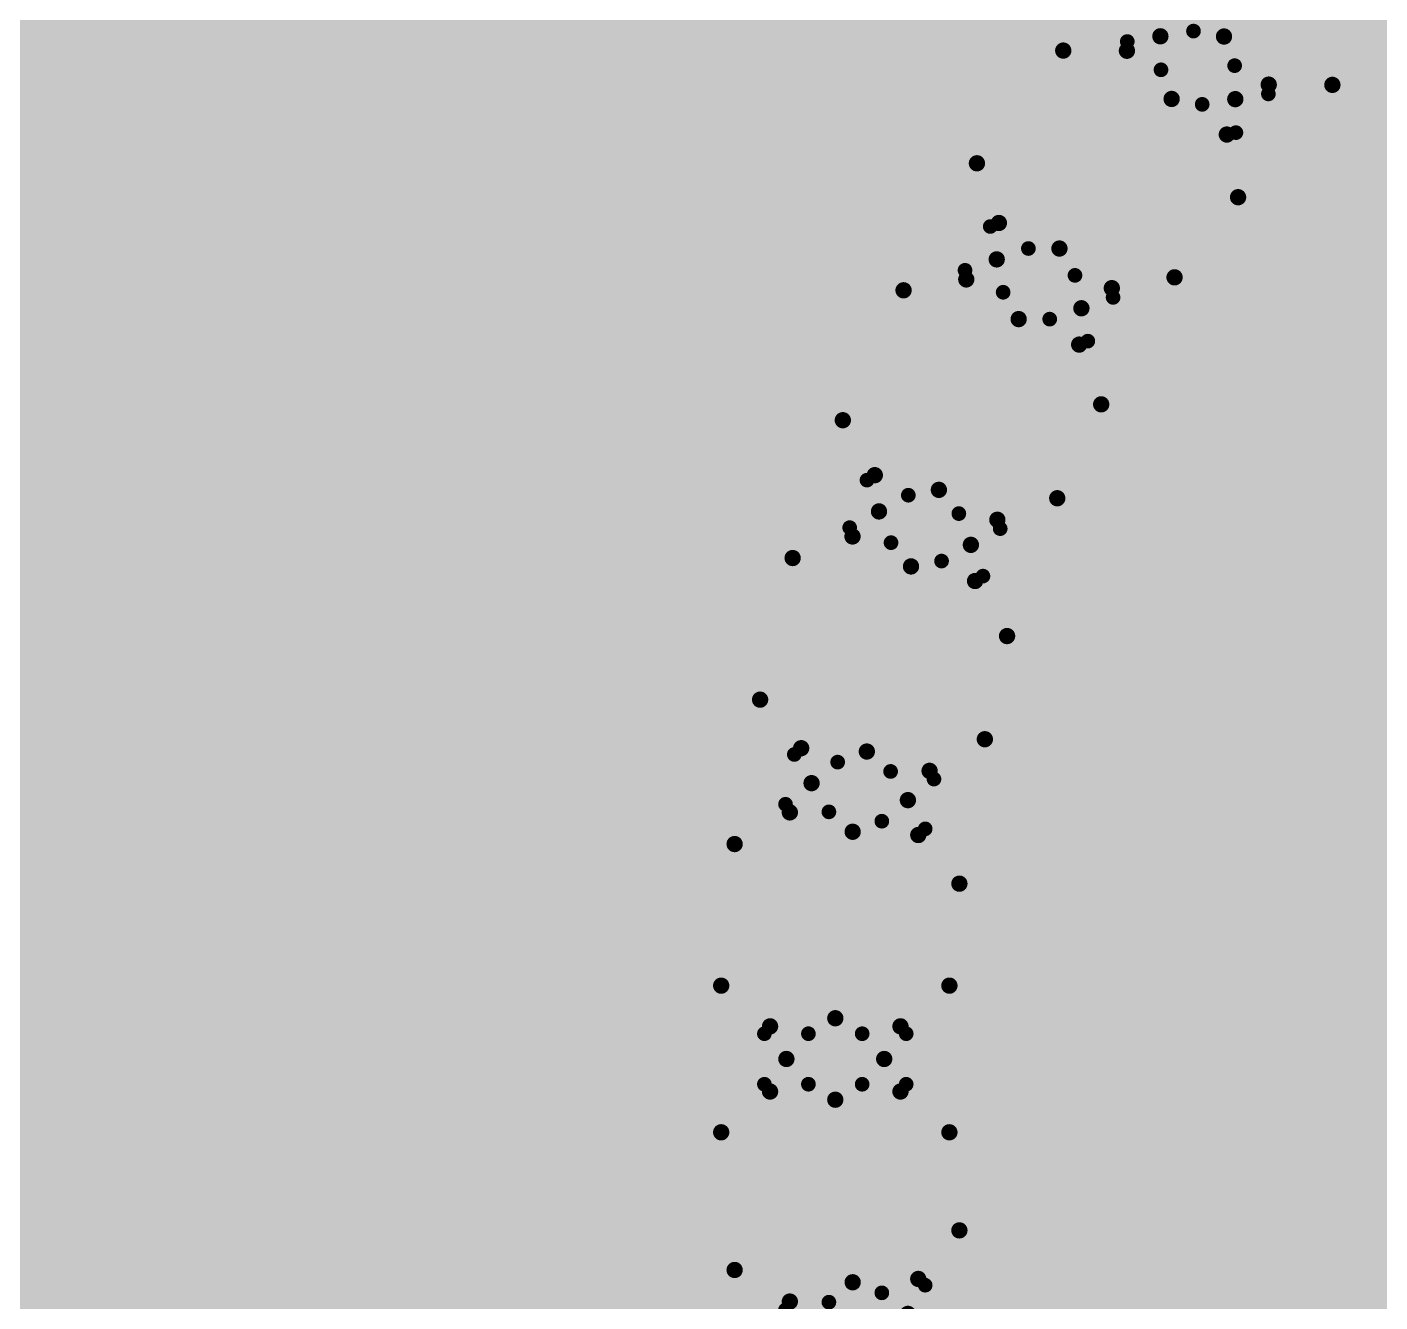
# Model space of a CAD drawing. Header units: millimetres. Extents: x 169 to 355, y 129 to 253.
# Drawn here: x 305.546 to 309.696, y 156.488 to 160.4 of the extents above; entities that cross this region are included whole.
import ezdxf

# ---------------------------------------------------------------- set-up
doc = ezdxf.new("R2010")
doc.units = ezdxf.units.MM
for name, color, linetype in [('BottomLayer', 5, 'Continuous'), ('BottomOverlay', 54, 'Continuous'), ('BottomPaste', 16, 'Continuous'), ('BottomSolder', 6, 'Continuous'), ('Mechanical1', 6, 'Continuous'), ('Mechanical15', 56, 'Continuous'), ('TopOverlay', 2, 'Continuous')]:
    doc.layers.add(name, color=color, linetype=linetype)

# ---------------------------------------------------------------- blocks, each defined once
blk = doc.blocks.new('R0402_NOSILK_B_978')
at = {"layer": 'BottomLayer'}
for points in [[(-0.25, -0.3), (-0.25, 0.3), (-0.75, -0.3), (-0.75, 0.3)], [(0.75, -0.3), (0.75, 0.3), (0.25, -0.3), (0.25, 0.3)]]:
    blk.add_solid(points, dxfattribs=at)
at = {"layer": 'BottomPaste'}
for points in [[(-0.25, -0.3), (-0.25, 0.3), (-0.75, -0.3), (-0.75, 0.3)], [(0.75, -0.3), (0.75, 0.3), (0.25, -0.3), (0.25, 0.3)]]:
    blk.add_solid(points, dxfattribs=at)
at = {"layer": 'BottomSolder'}
for points in [[(-0.1484, -0.4016), (-0.1484, 0.4016), (-0.8516, -0.4016), (-0.8516, 0.4016)], [(0.8516, -0.4016), (0.8516, 0.4016), (0.1484, -0.4016), (0.1484, 0.4016)]]:
    blk.add_solid(points, dxfattribs=at)
at = {"layer": 'Mechanical1', "const_width": 0.1}
for points in [[(-0.52, 0.2999), (-0.52, -0.3001)], [(0.5201, 0.2999), (-0.52, 0.2999)], [(0.5201, 0.2999), (0.5201, -0.3001)], [(0.5201, -0.3001), (-0.52, -0.3001)]]:
    blk.add_lwpolyline(points, dxfattribs=at)
at = {"layer": 'Mechanical1', "const_width": 0.05}
for points in [[(-0.545, 0.2999, 1), (-0.495, 0.2999, 1)], [(-0.545, 0.2999, 1), (-0.495, 0.2999, 1)], [(0.4951, 0.2999, 1), (0.5451, 0.2999, 1)], [(0.4951, 0.2999, 1), (0.5451, 0.2999, 1)], [(-0.545, -0.3001, 1), (-0.495, -0.3001, 1)], [(-0.545, -0.3001, 1), (-0.495, -0.3001, 1)], [(0.4951, -0.3001, 1), (0.5451, -0.3001, 1)], [(0.4951, -0.3001, 1), (0.5451, -0.3001, 1)]]:
    blk.add_lwpolyline(points, format="xyb", close=True, dxfattribs=at)
at = {"layer": 'Mechanical15', "const_width": 0.1}
for points in [[(-0.975, 0.525), (-0.975, -0.525)], [(0.975, 0.525), (-0.975, 0.525)], [(0.975, 0.525), (0.975, -0.525)], [(0, 0.125), (0, -0.125)], [(0.125, 0), (-0.125, 0)], [(0.975, -0.525), (-0.975, -0.525)]]:
    blk.add_lwpolyline(points, dxfattribs=at)
at = {"layer": 'Mechanical15', "const_width": 0.05}
for points in [[(-1, 0.525, 1), (-0.95, 0.525, 1)], [(-1, 0.525, 1), (-0.95, 0.525, 1)], [(0.95, 0.525, 1), (1, 0.525, 1)], [(0.95, 0.525, 1), (1, 0.525, 1)], [(-0.025, 0.125, 1), (0.025, 0.125, 1)], [(-0.15, 0, 1), (-0.1, 0, 1)], [(0.1, 0, 1), (0.15, 0, 1)], [(-0.025, -0.125, 1), (0.025, -0.125, 1)], [(-1, -0.525, 1), (-0.95, -0.525, 1)], [(-1, -0.525, 1), (-0.95, -0.525, 1)], [(0.95, -0.525, 1), (1, -0.525, 1)], [(0.95, -0.525, 1), (1, -0.525, 1)]]:
    blk.add_lwpolyline(points, format="xyb", close=True, dxfattribs=at)
blk = doc.blocks.new('R0201________B_1018')
at = {"layer": 'BottomLayer'}
for points in [[(-0.075, -0.15), (-0.075, 0.15), (-0.375, -0.15), (-0.375, 0.15)], [(0.375, -0.15), (0.375, 0.15), (0.075, -0.15), (0.075, 0.15)]]:
    blk.add_solid(points, dxfattribs=at)
at = {"layer": 'BottomPaste'}
for points in [[(-0.075, -0.15), (-0.075, 0.15), (-0.375, -0.15), (-0.375, 0.15)], [(0.375, -0.15), (0.375, 0.15), (0.075, -0.15), (0.075, 0.15)]]:
    blk.add_solid(points, dxfattribs=at)
at = {"layer": 'BottomSolder'}
for points in [[(0.0266, -0.2516), (0.0266, 0.2516), (-0.4766, -0.2516), (-0.4766, 0.2516)], [(0.4766, -0.2516), (0.4766, 0.2516), (-0.0266, -0.2516), (-0.0266, 0.2516)]]:
    blk.add_solid(points, dxfattribs=at)
at = {"layer": 'Mechanical1', "const_width": 0.1}
for points in [[(-0.2999, 0.1499), (-0.2999, -0.15)], [(0.3001, 0.1499), (-0.2999, 0.1499)], [(0.3001, 0.1499), (0.3001, -0.15)], [(0.3001, -0.15), (-0.2999, -0.15)]]:
    blk.add_lwpolyline(points, dxfattribs=at)
at = {"layer": 'Mechanical1', "const_width": 0.05}
for points in [[(-0.3249, 0.1499, 1), (-0.2749, 0.1499, 1)], [(-0.3249, 0.1499, 1), (-0.2749, 0.1499, 1)], [(0.2751, 0.1499, 1), (0.3251, 0.1499, 1)], [(0.2751, 0.1499, 1), (0.3251, 0.1499, 1)], [(-0.3249, -0.15, 1), (-0.2749, -0.15, 1)], [(-0.3249, -0.15, 1), (-0.2749, -0.15, 1)], [(0.2751, -0.15, 1), (0.3251, -0.15, 1)], [(0.2751, -0.15, 1), (0.3251, -0.15, 1)]]:
    blk.add_lwpolyline(points, format="xyb", close=True, dxfattribs=at)
at = {"layer": 'Mechanical15', "const_width": 0.1}
for points in [[(-0.625, 0.4), (-0.625, -0.4)], [(0.625, 0.4), (-0.625, 0.4)], [(0.625, 0.4), (0.625, -0.4)], [(0, 0.15), (0, -0.15)], [(0.15, 0), (-0.15, 0)], [(0.625, -0.4), (-0.625, -0.4)]]:
    blk.add_lwpolyline(points, dxfattribs=at)
at = {"layer": 'Mechanical15', "const_width": 0.05}
for points in [[(-0.65, 0.4, 1), (-0.6, 0.4, 1)], [(-0.65, 0.4, 1), (-0.6, 0.4, 1)], [(0.6, 0.4, 1), (0.65, 0.4, 1)], [(0.6, 0.4, 1), (0.65, 0.4, 1)], [(-0.025, 0.15, 1), (0.025, 0.15, 1)], [(-0.175, 0, 1), (-0.125, 0, 1)], [(0.125, 0, 1), (0.175, 0, 1)], [(-0.025, -0.15, 1), (0.025, -0.15, 1)], [(-0.65, -0.4, 1), (-0.6, -0.4, 1)], [(-0.65, -0.4, 1), (-0.6, -0.4, 1)], [(0.6, -0.4, 1), (0.65, -0.4, 1)], [(0.6, -0.4, 1), (0.65, -0.4, 1)]]:
    blk.add_lwpolyline(points, format="xyb", close=True, dxfattribs=at)
blk = doc.blocks.new('R0201________B_1024')
at = {"layer": 'BottomLayer'}
for points in [[(-0.075, -0.15), (-0.075, 0.15), (-0.375, -0.15), (-0.375, 0.15)], [(0.375, -0.15), (0.375, 0.15), (0.075, -0.15), (0.075, 0.15)]]:
    blk.add_solid(points, dxfattribs=at)
at = {"layer": 'BottomPaste'}
for points in [[(-0.075, -0.15), (-0.075, 0.15), (-0.375, -0.15), (-0.375, 0.15)], [(0.375, -0.15), (0.375, 0.15), (0.075, -0.15), (0.075, 0.15)]]:
    blk.add_solid(points, dxfattribs=at)
at = {"layer": 'BottomSolder'}
for points in [[(0.0266, -0.2516), (0.0266, 0.2516), (-0.4766, -0.2516), (-0.4766, 0.2516)], [(0.4766, -0.2516), (0.4766, 0.2516), (-0.0266, -0.2516), (-0.0266, 0.2516)]]:
    blk.add_solid(points, dxfattribs=at)
at = {"layer": 'Mechanical1', "const_width": 0.1}
for points in [[(-0.2999, -0.15), (-0.2999, 0.1499)], [(0.3001, 0.1499), (-0.2999, 0.1499)], [(0.3001, -0.15), (0.3001, 0.1499)], [(0.3001, -0.15), (-0.2999, -0.15)]]:
    blk.add_lwpolyline(points, dxfattribs=at)
at = {"layer": 'Mechanical1', "const_width": 0.05}
for points in [[(-0.3249, 0.1499, 1), (-0.2749, 0.1499, 1)], [(-0.3249, 0.1499, 1), (-0.2749, 0.1499, 1)], [(0.2751, 0.1499, 1), (0.3251, 0.1499, 1)], [(0.2751, 0.1499, 1), (0.3251, 0.1499, 1)], [(-0.3249, -0.15, 1), (-0.2749, -0.15, 1)], [(-0.3249, -0.15, 1), (-0.2749, -0.15, 1)], [(0.2751, -0.15, 1), (0.3251, -0.15, 1)], [(0.2751, -0.15, 1), (0.3251, -0.15, 1)]]:
    blk.add_lwpolyline(points, format="xyb", close=True, dxfattribs=at)
at = {"layer": 'Mechanical15', "const_width": 0.1}
for points in [[(-0.625, -0.4), (-0.625, 0.4)], [(0.625, 0.4), (-0.625, 0.4)], [(0.625, -0.4), (0.625, 0.4)], [(0, -0.15), (0, 0.15)], [(0.15, 0), (-0.15, 0)], [(0.625, -0.4), (-0.625, -0.4)]]:
    blk.add_lwpolyline(points, dxfattribs=at)
at = {"layer": 'Mechanical15', "const_width": 0.05}
for points in [[(-0.65, 0.4, 1), (-0.6, 0.4, 1)], [(-0.65, 0.4, 1), (-0.6, 0.4, 1)], [(0.6, 0.4, 1), (0.65, 0.4, 1)], [(0.6, 0.4, 1), (0.65, 0.4, 1)], [(-0.025, 0.15, 1), (0.025, 0.15, 1)], [(-0.175, 0, 1), (-0.125, 0, 1)], [(0.125, 0, 1), (0.175, 0, 1)], [(-0.025, -0.15, 1), (0.025, -0.15, 1)], [(-0.65, -0.4, 1), (-0.6, -0.4, 1)], [(-0.65, -0.4, 1), (-0.6, -0.4, 1)], [(0.6, -0.4, 1), (0.65, -0.4, 1)], [(0.6, -0.4, 1), (0.65, -0.4, 1)]]:
    blk.add_lwpolyline(points, format="xyb", close=True, dxfattribs=at)
blk = doc.blocks.new('R0201________B_1025')
at = {"layer": 'BottomLayer'}
for points in [[(-0.075, -0.15), (-0.075, 0.15), (-0.375, -0.15), (-0.375, 0.15)], [(0.375, -0.15), (0.375, 0.15), (0.075, -0.15), (0.075, 0.15)]]:
    blk.add_solid(points, dxfattribs=at)
at = {"layer": 'BottomPaste'}
for points in [[(-0.075, -0.15), (-0.075, 0.15), (-0.375, -0.15), (-0.375, 0.15)], [(0.375, -0.15), (0.375, 0.15), (0.075, -0.15), (0.075, 0.15)]]:
    blk.add_solid(points, dxfattribs=at)
at = {"layer": 'BottomSolder'}
for points in [[(0.0266, -0.2516), (0.0266, 0.2516), (-0.4766, -0.2516), (-0.4766, 0.2516)], [(0.4766, -0.2516), (0.4766, 0.2516), (-0.0266, -0.2516), (-0.0266, 0.2516)]]:
    blk.add_solid(points, dxfattribs=at)
at = {"layer": 'Mechanical1', "const_width": 0.1}
for points in [[(-0.2999, 0.1499), (-0.2999, -0.15)], [(0.3001, 0.1499), (-0.2999, 0.1499)], [(0.3001, 0.1499), (0.3001, -0.15)], [(0.3001, -0.15), (-0.2999, -0.15)]]:
    blk.add_lwpolyline(points, dxfattribs=at)
at = {"layer": 'Mechanical1', "const_width": 0.05}
for points in [[(-0.3249, 0.1499, 1), (-0.2749, 0.1499, 1)], [(-0.3249, 0.1499, 1), (-0.2749, 0.1499, 1)], [(0.2751, 0.1499, 1), (0.3251, 0.1499, 1)], [(0.2751, 0.1499, 1), (0.3251, 0.1499, 1)], [(-0.3249, -0.15, 1), (-0.2749, -0.15, 1)], [(-0.3249, -0.15, 1), (-0.2749, -0.15, 1)], [(0.2751, -0.15, 1), (0.3251, -0.15, 1)], [(0.2751, -0.15, 1), (0.3251, -0.15, 1)]]:
    blk.add_lwpolyline(points, format="xyb", close=True, dxfattribs=at)
at = {"layer": 'Mechanical15', "const_width": 0.1}
for points in [[(-0.625, 0.4), (-0.625, -0.4)], [(0.625, 0.4), (-0.625, 0.4)], [(0.625, 0.4), (0.625, -0.4)], [(0, 0.15), (0, -0.15)], [(0.15, 0), (-0.15, 0)], [(0.625, -0.4), (-0.625, -0.4)]]:
    blk.add_lwpolyline(points, dxfattribs=at)
at = {"layer": 'Mechanical15', "const_width": 0.05}
for points in [[(-0.65, 0.4, 1), (-0.6, 0.4, 1)], [(-0.65, 0.4, 1), (-0.6, 0.4, 1)], [(0.6, 0.4, 1), (0.65, 0.4, 1)], [(0.6, 0.4, 1), (0.65, 0.4, 1)], [(-0.025, 0.15, 1), (0.025, 0.15, 1)], [(-0.175, 0, 1), (-0.125, 0, 1)], [(0.125, 0, 1), (0.175, 0, 1)], [(-0.025, -0.15, 1), (0.025, -0.15, 1)], [(-0.65, -0.4, 1), (-0.6, -0.4, 1)], [(-0.65, -0.4, 1), (-0.6, -0.4, 1)], [(0.6, -0.4, 1), (0.65, -0.4, 1)], [(0.6, -0.4, 1), (0.65, -0.4, 1)]]:
    blk.add_lwpolyline(points, format="xyb", close=True, dxfattribs=at)
blk = doc.blocks.new('R0201________B_1036')
at = {"layer": 'BottomLayer'}
for points in [[(-0.075, -0.15), (-0.075, 0.15), (-0.375, -0.15), (-0.375, 0.15)], [(0.375, -0.15), (0.375, 0.15), (0.075, -0.15), (0.075, 0.15)]]:
    blk.add_solid(points, dxfattribs=at)
at = {"layer": 'BottomPaste'}
for points in [[(-0.075, -0.15), (-0.075, 0.15), (-0.375, -0.15), (-0.375, 0.15)], [(0.375, -0.15), (0.375, 0.15), (0.075, -0.15), (0.075, 0.15)]]:
    blk.add_solid(points, dxfattribs=at)
at = {"layer": 'BottomSolder'}
for points in [[(0.0266, -0.2516), (0.0266, 0.2516), (-0.4766, -0.2516), (-0.4766, 0.2516)], [(0.4766, -0.2516), (0.4766, 0.2516), (-0.0266, -0.2516), (-0.0266, 0.2516)]]:
    blk.add_solid(points, dxfattribs=at)
at = {"layer": 'Mechanical1', "const_width": 0.1}
for points in [[(-0.2999, 0.1499), (-0.2999, -0.15)], [(0.3001, 0.1499), (-0.2999, 0.1499)], [(0.3001, 0.1499), (0.3001, -0.15)], [(0.3001, -0.15), (-0.2999, -0.15)]]:
    blk.add_lwpolyline(points, dxfattribs=at)
at = {"layer": 'Mechanical1', "const_width": 0.05}
for points in [[(-0.3249, 0.1499, 1), (-0.2749, 0.1499, 1)], [(-0.3249, 0.1499, 1), (-0.2749, 0.1499, 1)], [(0.2751, 0.1499, 1), (0.3251, 0.1499, 1)], [(0.2751, 0.1499, 1), (0.3251, 0.1499, 1)], [(-0.3249, -0.15, 1), (-0.2749, -0.15, 1)], [(-0.3249, -0.15, 1), (-0.2749, -0.15, 1)], [(0.2751, -0.15, 1), (0.3251, -0.15, 1)], [(0.2751, -0.15, 1), (0.3251, -0.15, 1)]]:
    blk.add_lwpolyline(points, format="xyb", close=True, dxfattribs=at)
at = {"layer": 'Mechanical15', "const_width": 0.1}
for points in [[(-0.625, 0.4), (-0.625, -0.4)], [(0.625, 0.4), (-0.625, 0.4)], [(0.625, 0.4), (0.625, -0.4)], [(0, 0.15), (0, -0.15)], [(0.15, 0), (-0.15, 0)], [(0.625, -0.4), (-0.625, -0.4)]]:
    blk.add_lwpolyline(points, dxfattribs=at)
at = {"layer": 'Mechanical15', "const_width": 0.05}
for points in [[(-0.65, 0.4, 1), (-0.6, 0.4, 1)], [(-0.65, 0.4, 1), (-0.6, 0.4, 1)], [(0.6, 0.4, 1), (0.65, 0.4, 1)], [(0.6, 0.4, 1), (0.65, 0.4, 1)], [(-0.025, 0.15, 1), (0.025, 0.15, 1)], [(-0.175, 0, 1), (-0.125, 0, 1)], [(0.125, 0, 1), (0.175, 0, 1)], [(-0.025, -0.15, 1), (0.025, -0.15, 1)], [(-0.65, -0.4, 1), (-0.6, -0.4, 1)], [(-0.65, -0.4, 1), (-0.6, -0.4, 1)], [(0.6, -0.4, 1), (0.65, -0.4, 1)], [(0.6, -0.4, 1), (0.65, -0.4, 1)]]:
    blk.add_lwpolyline(points, format="xyb", close=True, dxfattribs=at)
blk = doc.blocks.new('R0201________B_1037')
at = {"layer": 'BottomLayer'}
for points in [[(-0.075, -0.15), (-0.075, 0.15), (-0.375, -0.15), (-0.375, 0.15)], [(0.375, -0.15), (0.375, 0.15), (0.075, -0.15), (0.075, 0.15)]]:
    blk.add_solid(points, dxfattribs=at)
at = {"layer": 'BottomPaste'}
for points in [[(-0.075, -0.15), (-0.075, 0.15), (-0.375, -0.15), (-0.375, 0.15)], [(0.375, -0.15), (0.375, 0.15), (0.075, -0.15), (0.075, 0.15)]]:
    blk.add_solid(points, dxfattribs=at)
at = {"layer": 'BottomSolder'}
for points in [[(0.0266, -0.2516), (0.0266, 0.2516), (-0.4766, -0.2516), (-0.4766, 0.2516)], [(0.4766, -0.2516), (0.4766, 0.2516), (-0.0266, -0.2516), (-0.0266, 0.2516)]]:
    blk.add_solid(points, dxfattribs=at)
at = {"layer": 'Mechanical1', "const_width": 0.1}
for points in [[(-0.2999, 0.1499), (-0.2999, -0.15)], [(0.3001, 0.1499), (-0.2999, 0.1499)], [(0.3001, 0.1499), (0.3001, -0.15)], [(0.3001, -0.15), (-0.2999, -0.15)]]:
    blk.add_lwpolyline(points, dxfattribs=at)
at = {"layer": 'Mechanical1', "const_width": 0.05}
for points in [[(-0.3249, 0.1499, 1), (-0.2749, 0.1499, 1)], [(-0.3249, 0.1499, 1), (-0.2749, 0.1499, 1)], [(0.2751, 0.1499, 1), (0.3251, 0.1499, 1)], [(0.2751, 0.1499, 1), (0.3251, 0.1499, 1)], [(-0.3249, -0.15, 1), (-0.2749, -0.15, 1)], [(-0.3249, -0.15, 1), (-0.2749, -0.15, 1)], [(0.2751, -0.15, 1), (0.3251, -0.15, 1)], [(0.2751, -0.15, 1), (0.3251, -0.15, 1)]]:
    blk.add_lwpolyline(points, format="xyb", close=True, dxfattribs=at)
at = {"layer": 'Mechanical15', "const_width": 0.1}
for points in [[(-0.625, 0.4), (-0.625, -0.4)], [(0.625, 0.4), (-0.625, 0.4)], [(0.625, 0.4), (0.625, -0.4)], [(0, 0.15), (0, -0.15)], [(0.15, 0), (-0.15, 0)], [(0.625, -0.4), (-0.625, -0.4)]]:
    blk.add_lwpolyline(points, dxfattribs=at)
at = {"layer": 'Mechanical15', "const_width": 0.05}
for points in [[(-0.65, 0.4, 1), (-0.6, 0.4, 1)], [(-0.65, 0.4, 1), (-0.6, 0.4, 1)], [(0.6, 0.4, 1), (0.65, 0.4, 1)], [(0.6, 0.4, 1), (0.65, 0.4, 1)], [(-0.025, 0.15, 1), (0.025, 0.15, 1)], [(-0.175, 0, 1), (-0.125, 0, 1)], [(0.125, 0, 1), (0.175, 0, 1)], [(-0.025, -0.15, 1), (0.025, -0.15, 1)], [(-0.65, -0.4, 1), (-0.6, -0.4, 1)], [(-0.65, -0.4, 1), (-0.6, -0.4, 1)], [(0.6, -0.4, 1), (0.65, -0.4, 1)], [(0.6, -0.4, 1), (0.65, -0.4, 1)]]:
    blk.add_lwpolyline(points, format="xyb", close=True, dxfattribs=at)
blk = doc.blocks.new('R01005_B_1042')
at = {"layer": 'BottomLayer', "const_width": 0.0225}
for points in [[(-0.2287, 0.0775, 1), (-0.2063, 0.0775, 1)], [(-0.0937, 0.0775, 1), (-0.0712, 0.0775, 1)], [(0.0712, 0.0775, 1), (0.0937, 0.0775, 1)], [(0.2063, 0.0775, 1), (0.2287, 0.0775, 1)], [(-0.2287, -0.0775, 1), (-0.2063, -0.0775, 1)], [(-0.0937, -0.0775, 1), (-0.0712, -0.0775, 1)], [(0.0712, -0.0775, 1), (0.0937, -0.0775, 1)], [(0.2063, -0.0775, 1), (0.2287, -0.0775, 1)]]:
    blk.add_lwpolyline(points, format="xyb", close=True, dxfattribs=at)
at = {"layer": 'BottomLayer'}
for points in [[(-0.0825, -0.1), (-0.0825, 0.1), (-0.2175, -0.1), (-0.2175, 0.1)], [(0.2175, -0.1), (0.2175, 0.1), (0.0825, -0.1), (0.0825, 0.1)], [(-0.06, -0.0775), (-0.06, 0.0775), (-0.24, -0.0775), (-0.24, 0.0775)], [(0.24, -0.0775), (0.24, 0.0775), (0.06, -0.0775), (0.06, 0.0775)]]:
    blk.add_solid(points, dxfattribs=at)
at = {"layer": 'BottomPaste', "const_width": 0.0225}
for points in [[(-0.2287, 0.0775, 1), (-0.2063, 0.0775, 1)], [(-0.0937, 0.0775, 1), (-0.0712, 0.0775, 1)], [(0.0712, 0.0775, 1), (0.0937, 0.0775, 1)], [(0.2063, 0.0775, 1), (0.2287, 0.0775, 1)], [(-0.2287, -0.0775, 1), (-0.2063, -0.0775, 1)], [(-0.0937, -0.0775, 1), (-0.0712, -0.0775, 1)], [(0.0712, -0.0775, 1), (0.0937, -0.0775, 1)], [(0.2063, -0.0775, 1), (0.2287, -0.0775, 1)]]:
    blk.add_lwpolyline(points, format="xyb", close=True, dxfattribs=at)
at = {"layer": 'BottomPaste'}
for points in [[(-0.0825, -0.1), (-0.0825, 0.1), (-0.2175, -0.1), (-0.2175, 0.1)], [(0.2175, -0.1), (0.2175, 0.1), (0.0825, -0.1), (0.0825, 0.1)], [(-0.06, -0.0775), (-0.06, 0.0775), (-0.24, -0.0775), (-0.24, 0.0775)], [(0.24, -0.0775), (0.24, 0.0775), (0.06, -0.0775), (0.06, 0.0775)]]:
    blk.add_solid(points, dxfattribs=at)
at = {"layer": 'BottomSolder', "const_width": 0.1241}
for points in [[(-0.2795, 0.0775, 1), (-0.1555, 0.0775, 1)], [(-0.1445, 0.0775, 1), (-0.0204, 0.0775, 1)], [(0.0204, 0.0775, 1), (0.1445, 0.0775, 1)], [(0.1555, 0.0775, 1), (0.2795, 0.0775, 1)], [(-0.2795, -0.0775, 1), (-0.1555, -0.0775, 1)], [(-0.1445, -0.0775, 1), (-0.0204, -0.0775, 1)], [(0.0204, -0.0775, 1), (0.1445, -0.0775, 1)], [(0.1555, -0.0775, 1), (0.2795, -0.0775, 1)]]:
    blk.add_lwpolyline(points, format="xyb", close=True, dxfattribs=at)
at = {"layer": 'BottomSolder'}
for points in [[(-0.0825, -0.2016), (-0.0825, 0.2016), (-0.2175, -0.2016), (-0.2175, 0.2016)], [(0.2175, -0.2016), (0.2175, 0.2016), (0.0825, -0.2016), (0.0825, 0.2016)], [(0.0416, -0.0775), (0.0416, 0.0775), (-0.3416, -0.0775), (-0.3416, 0.0775)], [(0.3416, -0.0775), (0.3416, 0.0775), (-0.0416, -0.0775), (-0.0416, 0.0775)]]:
    blk.add_solid(points, dxfattribs=at)
at = {"layer": 'Mechanical1', "const_width": 0.05}
for points in [[(-0.1999, -0.1001), (-0.1999, 0.0999)], [(0.2001, 0.0999), (-0.1999, 0.0999)], [(0.2001, -0.1001), (0.2001, 0.0999)], [(0.2001, -0.1001), (-0.1999, -0.1001)]]:
    blk.add_lwpolyline(points, dxfattribs=at)
at = {"layer": 'Mechanical1', "const_width": 0.025}
for points in [[(-0.2124, 0.0999, 1), (-0.1874, 0.0999, 1)], [(-0.2124, 0.0999, 1), (-0.1874, 0.0999, 1)], [(0.1876, 0.0999, 1), (0.2126, 0.0999, 1)], [(0.1876, 0.0999, 1), (0.2126, 0.0999, 1)], [(-0.2124, -0.1001, 1), (-0.1874, -0.1001, 1)], [(-0.2124, -0.1001, 1), (-0.1874, -0.1001, 1)], [(0.1876, -0.1001, 1), (0.2126, -0.1001, 1)], [(0.1876, -0.1001, 1), (0.2126, -0.1001, 1)]]:
    blk.add_lwpolyline(points, format="xyb", close=True, dxfattribs=at)
at = {"layer": 'Mechanical15', "const_width": 0.05}
for points in [[(-0.35, -0.225), (-0.35, 0.225)], [(0.35, 0.225), (-0.35, 0.225)], [(0.35, -0.225), (0.35, 0.225)], [(0, -0.125), (0, 0.125)], [(0.15, 0), (-0.15, 0)], [(0.35, -0.225), (-0.35, -0.225)]]:
    blk.add_lwpolyline(points, dxfattribs=at)
at = {"layer": 'Mechanical15', "const_width": 0.025}
for points in [[(-0.3625, 0.225, 1), (-0.3375, 0.225, 1)], [(-0.3625, 0.225, 1), (-0.3375, 0.225, 1)], [(0.3375, 0.225, 1), (0.3625, 0.225, 1)], [(0.3375, 0.225, 1), (0.3625, 0.225, 1)], [(-0.0125, 0.125, 1), (0.0125, 0.125, 1)], [(-0.1625, 0, 1), (-0.1375, 0, 1)], [(0.1375, 0, 1), (0.1625, 0, 1)], [(-0.0125, -0.125, 1), (0.0125, -0.125, 1)], [(-0.3625, -0.225, 1), (-0.3375, -0.225, 1)], [(-0.3625, -0.225, 1), (-0.3375, -0.225, 1)], [(0.3375, -0.225, 1), (0.3625, -0.225, 1)], [(0.3375, -0.225, 1), (0.3625, -0.225, 1)]]:
    blk.add_lwpolyline(points, format="xyb", close=True, dxfattribs=at)
blk = doc.blocks.new('R01005_B_1043')
at = {"layer": 'BottomLayer', "const_width": 0.0225}
for points in [[(-0.2287, 0.0775, 1), (-0.2063, 0.0775, 1)], [(-0.0937, 0.0775, 1), (-0.0712, 0.0775, 1)], [(0.0712, 0.0775, 1), (0.0937, 0.0775, 1)], [(0.2063, 0.0775, 1), (0.2287, 0.0775, 1)], [(-0.2287, -0.0775, 1), (-0.2063, -0.0775, 1)], [(-0.0937, -0.0775, 1), (-0.0712, -0.0775, 1)], [(0.0712, -0.0775, 1), (0.0937, -0.0775, 1)], [(0.2063, -0.0775, 1), (0.2287, -0.0775, 1)]]:
    blk.add_lwpolyline(points, format="xyb", close=True, dxfattribs=at)
at = {"layer": 'BottomLayer'}
for points in [[(-0.0825, -0.1), (-0.0825, 0.1), (-0.2175, -0.1), (-0.2175, 0.1)], [(0.2175, -0.1), (0.2175, 0.1), (0.0825, -0.1), (0.0825, 0.1)], [(-0.06, -0.0775), (-0.06, 0.0775), (-0.24, -0.0775), (-0.24, 0.0775)], [(0.24, -0.0775), (0.24, 0.0775), (0.06, -0.0775), (0.06, 0.0775)]]:
    blk.add_solid(points, dxfattribs=at)
at = {"layer": 'BottomPaste', "const_width": 0.0225}
for points in [[(-0.2287, 0.0775, 1), (-0.2063, 0.0775, 1)], [(-0.0937, 0.0775, 1), (-0.0712, 0.0775, 1)], [(0.0712, 0.0775, 1), (0.0937, 0.0775, 1)], [(0.2063, 0.0775, 1), (0.2287, 0.0775, 1)], [(-0.2287, -0.0775, 1), (-0.2063, -0.0775, 1)], [(-0.0937, -0.0775, 1), (-0.0712, -0.0775, 1)], [(0.0712, -0.0775, 1), (0.0937, -0.0775, 1)], [(0.2063, -0.0775, 1), (0.2287, -0.0775, 1)]]:
    blk.add_lwpolyline(points, format="xyb", close=True, dxfattribs=at)
at = {"layer": 'BottomPaste'}
for points in [[(-0.0825, -0.1), (-0.0825, 0.1), (-0.2175, -0.1), (-0.2175, 0.1)], [(0.2175, -0.1), (0.2175, 0.1), (0.0825, -0.1), (0.0825, 0.1)], [(-0.06, -0.0775), (-0.06, 0.0775), (-0.24, -0.0775), (-0.24, 0.0775)], [(0.24, -0.0775), (0.24, 0.0775), (0.06, -0.0775), (0.06, 0.0775)]]:
    blk.add_solid(points, dxfattribs=at)
at = {"layer": 'BottomSolder', "const_width": 0.1241}
for points in [[(-0.2795, 0.0775, 1), (-0.1555, 0.0775, 1)], [(-0.1445, 0.0775, 1), (-0.0204, 0.0775, 1)], [(0.0204, 0.0775, 1), (0.1445, 0.0775, 1)], [(0.1555, 0.0775, 1), (0.2795, 0.0775, 1)], [(-0.2795, -0.0775, 1), (-0.1555, -0.0775, 1)], [(-0.1445, -0.0775, 1), (-0.0204, -0.0775, 1)], [(0.0204, -0.0775, 1), (0.1445, -0.0775, 1)], [(0.1555, -0.0775, 1), (0.2795, -0.0775, 1)]]:
    blk.add_lwpolyline(points, format="xyb", close=True, dxfattribs=at)
at = {"layer": 'BottomSolder'}
for points in [[(-0.0825, -0.2016), (-0.0825, 0.2016), (-0.2175, -0.2016), (-0.2175, 0.2016)], [(0.2175, -0.2016), (0.2175, 0.2016), (0.0825, -0.2016), (0.0825, 0.2016)], [(0.0416, -0.0775), (0.0416, 0.0775), (-0.3416, -0.0775), (-0.3416, 0.0775)], [(0.3416, -0.0775), (0.3416, 0.0775), (-0.0416, -0.0775), (-0.0416, 0.0775)]]:
    blk.add_solid(points, dxfattribs=at)
at = {"layer": 'Mechanical1', "const_width": 0.05}
for points in [[(-0.1999, 0.0999), (-0.1999, -0.1001)], [(0.2001, 0.0999), (-0.1999, 0.0999)], [(0.2001, 0.0999), (0.2001, -0.1001)], [(0.2001, -0.1001), (-0.1999, -0.1001)]]:
    blk.add_lwpolyline(points, dxfattribs=at)
at = {"layer": 'Mechanical1', "const_width": 0.025}
for points in [[(-0.2124, 0.0999, 1), (-0.1874, 0.0999, 1)], [(-0.2124, 0.0999, 1), (-0.1874, 0.0999, 1)], [(0.1876, 0.0999, 1), (0.2126, 0.0999, 1)], [(0.1876, 0.0999, 1), (0.2126, 0.0999, 1)], [(-0.2124, -0.1001, 1), (-0.1874, -0.1001, 1)], [(-0.2124, -0.1001, 1), (-0.1874, -0.1001, 1)], [(0.1876, -0.1001, 1), (0.2126, -0.1001, 1)], [(0.1876, -0.1001, 1), (0.2126, -0.1001, 1)]]:
    blk.add_lwpolyline(points, format="xyb", close=True, dxfattribs=at)
at = {"layer": 'Mechanical15', "const_width": 0.05}
for points in [[(-0.35, 0.225), (-0.35, -0.225)], [(0.35, 0.225), (-0.35, 0.225)], [(0.35, 0.225), (0.35, -0.225)], [(0, 0.125), (0, -0.125)], [(0.15, 0), (-0.15, 0)], [(0.35, -0.225), (-0.35, -0.225)]]:
    blk.add_lwpolyline(points, dxfattribs=at)
at = {"layer": 'Mechanical15', "const_width": 0.025}
for points in [[(-0.3625, 0.225, 1), (-0.3375, 0.225, 1)], [(-0.3625, 0.225, 1), (-0.3375, 0.225, 1)], [(0.3375, 0.225, 1), (0.3625, 0.225, 1)], [(0.3375, 0.225, 1), (0.3625, 0.225, 1)], [(-0.0125, 0.125, 1), (0.0125, 0.125, 1)], [(-0.1625, 0, 1), (-0.1375, 0, 1)], [(0.1375, 0, 1), (0.1625, 0, 1)], [(-0.0125, -0.125, 1), (0.0125, -0.125, 1)], [(-0.3625, -0.225, 1), (-0.3375, -0.225, 1)], [(-0.3625, -0.225, 1), (-0.3375, -0.225, 1)], [(0.3375, -0.225, 1), (0.3625, -0.225, 1)], [(0.3375, -0.225, 1), (0.3625, -0.225, 1)]]:
    blk.add_lwpolyline(points, format="xyb", close=True, dxfattribs=at)
blk = doc.blocks.new('R01005_B_1046')
at = {"layer": 'BottomLayer', "const_width": 0.0225}
for points in [[(-0.2287, 0.0775, 1), (-0.2063, 0.0775, 1)], [(-0.0937, 0.0775, 1), (-0.0712, 0.0775, 1)], [(0.0712, 0.0775, 1), (0.0937, 0.0775, 1)], [(0.2063, 0.0775, 1), (0.2287, 0.0775, 1)], [(-0.2287, -0.0775, 1), (-0.2063, -0.0775, 1)], [(-0.0937, -0.0775, 1), (-0.0712, -0.0775, 1)], [(0.0712, -0.0775, 1), (0.0937, -0.0775, 1)], [(0.2063, -0.0775, 1), (0.2287, -0.0775, 1)]]:
    blk.add_lwpolyline(points, format="xyb", close=True, dxfattribs=at)
at = {"layer": 'BottomLayer'}
for points in [[(-0.0825, -0.1), (-0.0825, 0.1), (-0.2175, -0.1), (-0.2175, 0.1)], [(0.2175, -0.1), (0.2175, 0.1), (0.0825, -0.1), (0.0825, 0.1)], [(-0.06, -0.0775), (-0.06, 0.0775), (-0.24, -0.0775), (-0.24, 0.0775)], [(0.24, -0.0775), (0.24, 0.0775), (0.06, -0.0775), (0.06, 0.0775)]]:
    blk.add_solid(points, dxfattribs=at)
at = {"layer": 'BottomPaste', "const_width": 0.0225}
for points in [[(-0.2287, 0.0775, 1), (-0.2063, 0.0775, 1)], [(-0.0937, 0.0775, 1), (-0.0712, 0.0775, 1)], [(0.0712, 0.0775, 1), (0.0937, 0.0775, 1)], [(0.2063, 0.0775, 1), (0.2287, 0.0775, 1)], [(-0.2287, -0.0775, 1), (-0.2063, -0.0775, 1)], [(-0.0937, -0.0775, 1), (-0.0712, -0.0775, 1)], [(0.0712, -0.0775, 1), (0.0937, -0.0775, 1)], [(0.2063, -0.0775, 1), (0.2287, -0.0775, 1)]]:
    blk.add_lwpolyline(points, format="xyb", close=True, dxfattribs=at)
at = {"layer": 'BottomPaste'}
for points in [[(-0.0825, -0.1), (-0.0825, 0.1), (-0.2175, -0.1), (-0.2175, 0.1)], [(0.2175, -0.1), (0.2175, 0.1), (0.0825, -0.1), (0.0825, 0.1)], [(-0.06, -0.0775), (-0.06, 0.0775), (-0.24, -0.0775), (-0.24, 0.0775)], [(0.24, -0.0775), (0.24, 0.0775), (0.06, -0.0775), (0.06, 0.0775)]]:
    blk.add_solid(points, dxfattribs=at)
at = {"layer": 'BottomSolder', "const_width": 0.1241}
for points in [[(-0.2795, 0.0775, 1), (-0.1555, 0.0775, 1)], [(-0.1445, 0.0775, 1), (-0.0204, 0.0775, 1)], [(0.0204, 0.0775, 1), (0.1445, 0.0775, 1)], [(0.1555, 0.0775, 1), (0.2795, 0.0775, 1)], [(-0.2795, -0.0775, 1), (-0.1555, -0.0775, 1)], [(-0.1445, -0.0775, 1), (-0.0204, -0.0775, 1)], [(0.0204, -0.0775, 1), (0.1445, -0.0775, 1)], [(0.1555, -0.0775, 1), (0.2795, -0.0775, 1)]]:
    blk.add_lwpolyline(points, format="xyb", close=True, dxfattribs=at)
at = {"layer": 'BottomSolder'}
for points in [[(-0.0825, -0.2016), (-0.0825, 0.2016), (-0.2175, -0.2016), (-0.2175, 0.2016)], [(0.2175, -0.2016), (0.2175, 0.2016), (0.0825, -0.2016), (0.0825, 0.2016)], [(0.0416, -0.0775), (0.0416, 0.0775), (-0.3416, -0.0775), (-0.3416, 0.0775)], [(0.3416, -0.0775), (0.3416, 0.0775), (-0.0416, -0.0775), (-0.0416, 0.0775)]]:
    blk.add_solid(points, dxfattribs=at)
at = {"layer": 'Mechanical1', "const_width": 0.05}
for points in [[(-0.1999, 0.0999), (-0.1999, -0.1001)], [(0.2001, 0.0999), (-0.1999, 0.0999)], [(0.2001, 0.0999), (0.2001, -0.1001)], [(0.2001, -0.1001), (-0.1999, -0.1001)]]:
    blk.add_lwpolyline(points, dxfattribs=at)
at = {"layer": 'Mechanical1', "const_width": 0.025}
for points in [[(-0.2124, 0.0999, 1), (-0.1874, 0.0999, 1)], [(-0.2124, 0.0999, 1), (-0.1874, 0.0999, 1)], [(0.1876, 0.0999, 1), (0.2126, 0.0999, 1)], [(0.1876, 0.0999, 1), (0.2126, 0.0999, 1)], [(-0.2124, -0.1001, 1), (-0.1874, -0.1001, 1)], [(-0.2124, -0.1001, 1), (-0.1874, -0.1001, 1)], [(0.1876, -0.1001, 1), (0.2126, -0.1001, 1)], [(0.1876, -0.1001, 1), (0.2126, -0.1001, 1)]]:
    blk.add_lwpolyline(points, format="xyb", close=True, dxfattribs=at)
at = {"layer": 'Mechanical15', "const_width": 0.05}
for points in [[(-0.35, 0.225), (-0.35, -0.225)], [(0.35, 0.225), (-0.35, 0.225)], [(0.35, 0.225), (0.35, -0.225)], [(0, 0.125), (0, -0.125)], [(0.15, 0), (-0.15, 0)], [(0.35, -0.225), (-0.35, -0.225)]]:
    blk.add_lwpolyline(points, dxfattribs=at)
at = {"layer": 'Mechanical15', "const_width": 0.025}
for points in [[(-0.3625, 0.225, 1), (-0.3375, 0.225, 1)], [(-0.3625, 0.225, 1), (-0.3375, 0.225, 1)], [(0.3375, 0.225, 1), (0.3625, 0.225, 1)], [(0.3375, 0.225, 1), (0.3625, 0.225, 1)], [(-0.0125, 0.125, 1), (0.0125, 0.125, 1)], [(-0.1625, 0, 1), (-0.1375, 0, 1)], [(0.1375, 0, 1), (0.1625, 0, 1)], [(-0.0125, -0.125, 1), (0.0125, -0.125, 1)], [(-0.3625, -0.225, 1), (-0.3375, -0.225, 1)], [(-0.3625, -0.225, 1), (-0.3375, -0.225, 1)], [(0.3375, -0.225, 1), (0.3625, -0.225, 1)], [(0.3375, -0.225, 1), (0.3625, -0.225, 1)]]:
    blk.add_lwpolyline(points, format="xyb", close=True, dxfattribs=at)
blk = doc.blocks.new('R01005_B_1055')
at = {"layer": 'BottomLayer', "const_width": 0.0225}
for points in [[(-0.2287, 0.0775, 1), (-0.2063, 0.0775, 1)], [(-0.0937, 0.0775, 1), (-0.0712, 0.0775, 1)], [(0.0712, 0.0775, 1), (0.0937, 0.0775, 1)], [(0.2063, 0.0775, 1), (0.2287, 0.0775, 1)], [(-0.2287, -0.0775, 1), (-0.2063, -0.0775, 1)], [(-0.0937, -0.0775, 1), (-0.0712, -0.0775, 1)], [(0.0712, -0.0775, 1), (0.0937, -0.0775, 1)], [(0.2063, -0.0775, 1), (0.2287, -0.0775, 1)]]:
    blk.add_lwpolyline(points, format="xyb", close=True, dxfattribs=at)
at = {"layer": 'BottomLayer'}
for points in [[(-0.0825, -0.1), (-0.0825, 0.1), (-0.2175, -0.1), (-0.2175, 0.1)], [(0.2175, -0.1), (0.2175, 0.1), (0.0825, -0.1), (0.0825, 0.1)], [(-0.06, -0.0775), (-0.06, 0.0775), (-0.24, -0.0775), (-0.24, 0.0775)], [(0.24, -0.0775), (0.24, 0.0775), (0.06, -0.0775), (0.06, 0.0775)]]:
    blk.add_solid(points, dxfattribs=at)
at = {"layer": 'BottomPaste', "const_width": 0.0225}
for points in [[(-0.2287, 0.0775, 1), (-0.2063, 0.0775, 1)], [(-0.0937, 0.0775, 1), (-0.0712, 0.0775, 1)], [(0.0712, 0.0775, 1), (0.0937, 0.0775, 1)], [(0.2063, 0.0775, 1), (0.2287, 0.0775, 1)], [(-0.2287, -0.0775, 1), (-0.2063, -0.0775, 1)], [(-0.0937, -0.0775, 1), (-0.0712, -0.0775, 1)], [(0.0712, -0.0775, 1), (0.0937, -0.0775, 1)], [(0.2063, -0.0775, 1), (0.2287, -0.0775, 1)]]:
    blk.add_lwpolyline(points, format="xyb", close=True, dxfattribs=at)
at = {"layer": 'BottomPaste'}
for points in [[(-0.0825, -0.1), (-0.0825, 0.1), (-0.2175, -0.1), (-0.2175, 0.1)], [(0.2175, -0.1), (0.2175, 0.1), (0.0825, -0.1), (0.0825, 0.1)], [(-0.06, -0.0775), (-0.06, 0.0775), (-0.24, -0.0775), (-0.24, 0.0775)], [(0.24, -0.0775), (0.24, 0.0775), (0.06, -0.0775), (0.06, 0.0775)]]:
    blk.add_solid(points, dxfattribs=at)
at = {"layer": 'BottomSolder', "const_width": 0.1241}
for points in [[(-0.2795, 0.0775, 1), (-0.1555, 0.0775, 1)], [(-0.1445, 0.0775, 1), (-0.0204, 0.0775, 1)], [(0.0204, 0.0775, 1), (0.1445, 0.0775, 1)], [(0.1555, 0.0775, 1), (0.2795, 0.0775, 1)], [(-0.2795, -0.0775, 1), (-0.1555, -0.0775, 1)], [(-0.1445, -0.0775, 1), (-0.0204, -0.0775, 1)], [(0.0204, -0.0775, 1), (0.1445, -0.0775, 1)], [(0.1555, -0.0775, 1), (0.2795, -0.0775, 1)]]:
    blk.add_lwpolyline(points, format="xyb", close=True, dxfattribs=at)
at = {"layer": 'BottomSolder'}
for points in [[(-0.0825, -0.2016), (-0.0825, 0.2016), (-0.2175, -0.2016), (-0.2175, 0.2016)], [(0.2175, -0.2016), (0.2175, 0.2016), (0.0825, -0.2016), (0.0825, 0.2016)], [(0.0416, -0.0775), (0.0416, 0.0775), (-0.3416, -0.0775), (-0.3416, 0.0775)], [(0.3416, -0.0775), (0.3416, 0.0775), (-0.0416, -0.0775), (-0.0416, 0.0775)]]:
    blk.add_solid(points, dxfattribs=at)
at = {"layer": 'Mechanical1', "const_width": 0.05}
for points in [[(-0.1999, 0.0999), (-0.1999, -0.1001)], [(0.2001, 0.0999), (-0.1999, 0.0999)], [(0.2001, 0.0999), (0.2001, -0.1001)], [(0.2001, -0.1001), (-0.1999, -0.1001)]]:
    blk.add_lwpolyline(points, dxfattribs=at)
at = {"layer": 'Mechanical1', "const_width": 0.025}
for points in [[(-0.2124, 0.0999, 1), (-0.1874, 0.0999, 1)], [(-0.2124, 0.0999, 1), (-0.1874, 0.0999, 1)], [(0.1876, 0.0999, 1), (0.2126, 0.0999, 1)], [(0.1876, 0.0999, 1), (0.2126, 0.0999, 1)], [(-0.2124, -0.1001, 1), (-0.1874, -0.1001, 1)], [(-0.2124, -0.1001, 1), (-0.1874, -0.1001, 1)], [(0.1876, -0.1001, 1), (0.2126, -0.1001, 1)], [(0.1876, -0.1001, 1), (0.2126, -0.1001, 1)]]:
    blk.add_lwpolyline(points, format="xyb", close=True, dxfattribs=at)
at = {"layer": 'Mechanical15', "const_width": 0.05}
for points in [[(-0.35, 0.225), (-0.35, -0.225)], [(0.35, 0.225), (-0.35, 0.225)], [(0.35, 0.225), (0.35, -0.225)], [(0, 0.125), (0, -0.125)], [(0.15, 0), (-0.15, 0)], [(0.35, -0.225), (-0.35, -0.225)]]:
    blk.add_lwpolyline(points, dxfattribs=at)
at = {"layer": 'Mechanical15', "const_width": 0.025}
for points in [[(-0.3625, 0.225, 1), (-0.3375, 0.225, 1)], [(-0.3625, 0.225, 1), (-0.3375, 0.225, 1)], [(0.3375, 0.225, 1), (0.3625, 0.225, 1)], [(0.3375, 0.225, 1), (0.3625, 0.225, 1)], [(-0.0125, 0.125, 1), (0.0125, 0.125, 1)], [(-0.1625, 0, 1), (-0.1375, 0, 1)], [(0.1375, 0, 1), (0.1625, 0, 1)], [(-0.0125, -0.125, 1), (0.0125, -0.125, 1)], [(-0.3625, -0.225, 1), (-0.3375, -0.225, 1)], [(-0.3625, -0.225, 1), (-0.3375, -0.225, 1)], [(0.3375, -0.225, 1), (0.3625, -0.225, 1)], [(0.3375, -0.225, 1), (0.3625, -0.225, 1)]]:
    blk.add_lwpolyline(points, format="xyb", close=True, dxfattribs=at)
blk = doc.blocks.new('R01005_B_1058')
at = {"layer": 'BottomLayer', "const_width": 0.0225}
for points in [[(-0.2287, 0.0775, 1), (-0.2063, 0.0775, 1)], [(-0.0937, 0.0775, 1), (-0.0712, 0.0775, 1)], [(0.0712, 0.0775, 1), (0.0937, 0.0775, 1)], [(0.2063, 0.0775, 1), (0.2287, 0.0775, 1)], [(-0.2287, -0.0775, 1), (-0.2063, -0.0775, 1)], [(-0.0937, -0.0775, 1), (-0.0712, -0.0775, 1)], [(0.0712, -0.0775, 1), (0.0937, -0.0775, 1)], [(0.2063, -0.0775, 1), (0.2287, -0.0775, 1)]]:
    blk.add_lwpolyline(points, format="xyb", close=True, dxfattribs=at)
at = {"layer": 'BottomLayer'}
for points in [[(-0.0825, -0.1), (-0.0825, 0.1), (-0.2175, -0.1), (-0.2175, 0.1)], [(0.2175, -0.1), (0.2175, 0.1), (0.0825, -0.1), (0.0825, 0.1)], [(-0.06, -0.0775), (-0.06, 0.0775), (-0.24, -0.0775), (-0.24, 0.0775)], [(0.24, -0.0775), (0.24, 0.0775), (0.06, -0.0775), (0.06, 0.0775)]]:
    blk.add_solid(points, dxfattribs=at)
at = {"layer": 'BottomPaste', "const_width": 0.0225}
for points in [[(-0.2287, 0.0775, 1), (-0.2063, 0.0775, 1)], [(-0.0937, 0.0775, 1), (-0.0712, 0.0775, 1)], [(0.0712, 0.0775, 1), (0.0937, 0.0775, 1)], [(0.2063, 0.0775, 1), (0.2287, 0.0775, 1)], [(-0.2287, -0.0775, 1), (-0.2063, -0.0775, 1)], [(-0.0937, -0.0775, 1), (-0.0712, -0.0775, 1)], [(0.0712, -0.0775, 1), (0.0937, -0.0775, 1)], [(0.2063, -0.0775, 1), (0.2287, -0.0775, 1)]]:
    blk.add_lwpolyline(points, format="xyb", close=True, dxfattribs=at)
at = {"layer": 'BottomPaste'}
for points in [[(-0.0825, -0.1), (-0.0825, 0.1), (-0.2175, -0.1), (-0.2175, 0.1)], [(0.2175, -0.1), (0.2175, 0.1), (0.0825, -0.1), (0.0825, 0.1)], [(-0.06, -0.0775), (-0.06, 0.0775), (-0.24, -0.0775), (-0.24, 0.0775)], [(0.24, -0.0775), (0.24, 0.0775), (0.06, -0.0775), (0.06, 0.0775)]]:
    blk.add_solid(points, dxfattribs=at)
at = {"layer": 'BottomSolder', "const_width": 0.1241}
for points in [[(-0.2795, 0.0775, 1), (-0.1555, 0.0775, 1)], [(-0.1445, 0.0775, 1), (-0.0204, 0.0775, 1)], [(0.0204, 0.0775, 1), (0.1445, 0.0775, 1)], [(0.1555, 0.0775, 1), (0.2795, 0.0775, 1)], [(-0.2795, -0.0775, 1), (-0.1555, -0.0775, 1)], [(-0.1445, -0.0775, 1), (-0.0204, -0.0775, 1)], [(0.0204, -0.0775, 1), (0.1445, -0.0775, 1)], [(0.1555, -0.0775, 1), (0.2795, -0.0775, 1)]]:
    blk.add_lwpolyline(points, format="xyb", close=True, dxfattribs=at)
at = {"layer": 'BottomSolder'}
for points in [[(-0.0825, -0.2016), (-0.0825, 0.2016), (-0.2175, -0.2016), (-0.2175, 0.2016)], [(0.2175, -0.2016), (0.2175, 0.2016), (0.0825, -0.2016), (0.0825, 0.2016)], [(0.0416, -0.0775), (0.0416, 0.0775), (-0.3416, -0.0775), (-0.3416, 0.0775)], [(0.3416, -0.0775), (0.3416, 0.0775), (-0.0416, -0.0775), (-0.0416, 0.0775)]]:
    blk.add_solid(points, dxfattribs=at)
at = {"layer": 'Mechanical1', "const_width": 0.05}
for points in [[(-0.1999, 0.0999), (-0.1999, -0.1001)], [(0.2001, 0.0999), (-0.1999, 0.0999)], [(0.2001, 0.0999), (0.2001, -0.1001)], [(0.2001, -0.1001), (-0.1999, -0.1001)]]:
    blk.add_lwpolyline(points, dxfattribs=at)
at = {"layer": 'Mechanical1', "const_width": 0.025}
for points in [[(-0.2124, 0.0999, 1), (-0.1874, 0.0999, 1)], [(-0.2124, 0.0999, 1), (-0.1874, 0.0999, 1)], [(0.1876, 0.0999, 1), (0.2126, 0.0999, 1)], [(0.1876, 0.0999, 1), (0.2126, 0.0999, 1)], [(-0.2124, -0.1001, 1), (-0.1874, -0.1001, 1)], [(-0.2124, -0.1001, 1), (-0.1874, -0.1001, 1)], [(0.1876, -0.1001, 1), (0.2126, -0.1001, 1)], [(0.1876, -0.1001, 1), (0.2126, -0.1001, 1)]]:
    blk.add_lwpolyline(points, format="xyb", close=True, dxfattribs=at)
at = {"layer": 'Mechanical15', "const_width": 0.05}
for points in [[(-0.35, 0.225), (-0.35, -0.225)], [(0.35, 0.225), (-0.35, 0.225)], [(0.35, 0.225), (0.35, -0.225)], [(0, 0.125), (0, -0.125)], [(0.15, 0), (-0.15, 0)], [(0.35, -0.225), (-0.35, -0.225)]]:
    blk.add_lwpolyline(points, dxfattribs=at)
at = {"layer": 'Mechanical15', "const_width": 0.025}
for points in [[(-0.3625, 0.225, 1), (-0.3375, 0.225, 1)], [(-0.3625, 0.225, 1), (-0.3375, 0.225, 1)], [(0.3375, 0.225, 1), (0.3625, 0.225, 1)], [(0.3375, 0.225, 1), (0.3625, 0.225, 1)], [(-0.0125, 0.125, 1), (0.0125, 0.125, 1)], [(-0.1625, 0, 1), (-0.1375, 0, 1)], [(0.1375, 0, 1), (0.1625, 0, 1)], [(-0.0125, -0.125, 1), (0.0125, -0.125, 1)], [(-0.3625, -0.225, 1), (-0.3375, -0.225, 1)], [(-0.3625, -0.225, 1), (-0.3375, -0.225, 1)], [(0.3375, -0.225, 1), (0.3625, -0.225, 1)], [(0.3375, -0.225, 1), (0.3625, -0.225, 1)]]:
    blk.add_lwpolyline(points, format="xyb", close=True, dxfattribs=at)
blk = doc.blocks.new('R01005_B_1059')
at = {"layer": 'BottomLayer', "const_width": 0.0225}
for points in [[(-0.2287, 0.0775, 1), (-0.2063, 0.0775, 1)], [(-0.0937, 0.0775, 1), (-0.0712, 0.0775, 1)], [(0.0712, 0.0775, 1), (0.0937, 0.0775, 1)], [(0.2063, 0.0775, 1), (0.2287, 0.0775, 1)], [(-0.2287, -0.0775, 1), (-0.2063, -0.0775, 1)], [(-0.0937, -0.0775, 1), (-0.0712, -0.0775, 1)], [(0.0712, -0.0775, 1), (0.0937, -0.0775, 1)], [(0.2063, -0.0775, 1), (0.2287, -0.0775, 1)]]:
    blk.add_lwpolyline(points, format="xyb", close=True, dxfattribs=at)
at = {"layer": 'BottomLayer'}
for points in [[(-0.0825, -0.1), (-0.0825, 0.1), (-0.2175, -0.1), (-0.2175, 0.1)], [(0.2175, -0.1), (0.2175, 0.1), (0.0825, -0.1), (0.0825, 0.1)], [(-0.06, -0.0775), (-0.06, 0.0775), (-0.24, -0.0775), (-0.24, 0.0775)], [(0.24, -0.0775), (0.24, 0.0775), (0.06, -0.0775), (0.06, 0.0775)]]:
    blk.add_solid(points, dxfattribs=at)
at = {"layer": 'BottomPaste', "const_width": 0.0225}
for points in [[(-0.2287, 0.0775, 1), (-0.2063, 0.0775, 1)], [(-0.0937, 0.0775, 1), (-0.0712, 0.0775, 1)], [(0.0712, 0.0775, 1), (0.0937, 0.0775, 1)], [(0.2063, 0.0775, 1), (0.2287, 0.0775, 1)], [(-0.2287, -0.0775, 1), (-0.2063, -0.0775, 1)], [(-0.0937, -0.0775, 1), (-0.0712, -0.0775, 1)], [(0.0712, -0.0775, 1), (0.0937, -0.0775, 1)], [(0.2063, -0.0775, 1), (0.2287, -0.0775, 1)]]:
    blk.add_lwpolyline(points, format="xyb", close=True, dxfattribs=at)
at = {"layer": 'BottomPaste'}
for points in [[(-0.0825, -0.1), (-0.0825, 0.1), (-0.2175, -0.1), (-0.2175, 0.1)], [(0.2175, -0.1), (0.2175, 0.1), (0.0825, -0.1), (0.0825, 0.1)], [(-0.06, -0.0775), (-0.06, 0.0775), (-0.24, -0.0775), (-0.24, 0.0775)], [(0.24, -0.0775), (0.24, 0.0775), (0.06, -0.0775), (0.06, 0.0775)]]:
    blk.add_solid(points, dxfattribs=at)
at = {"layer": 'BottomSolder', "const_width": 0.1241}
for points in [[(-0.2795, 0.0775, 1), (-0.1555, 0.0775, 1)], [(-0.1445, 0.0775, 1), (-0.0204, 0.0775, 1)], [(0.0204, 0.0775, 1), (0.1445, 0.0775, 1)], [(0.1555, 0.0775, 1), (0.2795, 0.0775, 1)], [(-0.2795, -0.0775, 1), (-0.1555, -0.0775, 1)], [(-0.1445, -0.0775, 1), (-0.0204, -0.0775, 1)], [(0.0204, -0.0775, 1), (0.1445, -0.0775, 1)], [(0.1555, -0.0775, 1), (0.2795, -0.0775, 1)]]:
    blk.add_lwpolyline(points, format="xyb", close=True, dxfattribs=at)
at = {"layer": 'BottomSolder'}
for points in [[(-0.0825, -0.2016), (-0.0825, 0.2016), (-0.2175, -0.2016), (-0.2175, 0.2016)], [(0.2175, -0.2016), (0.2175, 0.2016), (0.0825, -0.2016), (0.0825, 0.2016)], [(0.0416, -0.0775), (0.0416, 0.0775), (-0.3416, -0.0775), (-0.3416, 0.0775)], [(0.3416, -0.0775), (0.3416, 0.0775), (-0.0416, -0.0775), (-0.0416, 0.0775)]]:
    blk.add_solid(points, dxfattribs=at)
at = {"layer": 'Mechanical1', "const_width": 0.05}
for points in [[(-0.1999, 0.0999), (-0.2, -0.1001)], [(0.2001, 0.0999), (-0.1999, 0.0999)], [(0.2001, 0.0999), (0.2001, -0.1001)], [(0.2001, -0.1001), (-0.2, -0.1001)]]:
    blk.add_lwpolyline(points, dxfattribs=at)
at = {"layer": 'Mechanical1', "const_width": 0.025}
for points in [[(-0.2124, 0.0999, 1), (-0.1874, 0.0999, 1)], [(-0.2124, 0.0999, 1), (-0.1874, 0.0999, 1)], [(0.1876, 0.0999, 1), (0.2126, 0.0999, 1)], [(0.1876, 0.0999, 1), (0.2126, 0.0999, 1)], [(-0.2125, -0.1001, 1), (-0.1875, -0.1001, 1)], [(-0.2125, -0.1001, 1), (-0.1875, -0.1001, 1)], [(0.1876, -0.1001, 1), (0.2126, -0.1001, 1)], [(0.1876, -0.1001, 1), (0.2126, -0.1001, 1)]]:
    blk.add_lwpolyline(points, format="xyb", close=True, dxfattribs=at)
at = {"layer": 'Mechanical15', "const_width": 0.05}
for points in [[(-0.35, 0.225), (-0.35, -0.225)], [(0.35, 0.225), (-0.35, 0.225)], [(0.35, 0.225), (0.35, -0.225)], [(0, 0.125), (0, -0.125)], [(0.15, 0), (-0.15, 0)], [(0.35, -0.225), (-0.35, -0.225)]]:
    blk.add_lwpolyline(points, dxfattribs=at)
at = {"layer": 'Mechanical15', "const_width": 0.025}
for points in [[(-0.3625, 0.225, 1), (-0.3375, 0.225, 1)], [(-0.3625, 0.225, 1), (-0.3375, 0.225, 1)], [(0.3375, 0.225, 1), (0.3625, 0.225, 1)], [(0.3375, 0.225, 1), (0.3625, 0.225, 1)], [(-0.0125, 0.125, 1), (0.0125, 0.125, 1)], [(-0.1625, 0, 1), (-0.1375, 0, 1)], [(0.1375, 0, 1), (0.1625, 0, 1)], [(-0.0125, -0.125, 1), (0.0125, -0.125, 1)], [(-0.3625, -0.225, 1), (-0.3375, -0.225, 1)], [(-0.3625, -0.225, 1), (-0.3375, -0.225, 1)], [(0.3375, -0.225, 1), (0.3625, -0.225, 1)], [(0.3375, -0.225, 1), (0.3625, -0.225, 1)]]:
    blk.add_lwpolyline(points, format="xyb", close=True, dxfattribs=at)

msp = doc.modelspace()

# ---------------------------------------------------------------- linework, layer by layer
at = {"layer": 'BottomLayer'}
for points, const_width in [([(322.9667, 157.2335, 1), (302.5667, 157.2335, 1)], 0.5), ([(320.2667, 157.2335, 1), (305.2667, 157.2335, 1)], 0.5), ([(318.2667, 157.2335, 1), (307.2667, 157.2335, 1)], 0.5), ([(307.1417, 157.2335, 1), (307.3917, 157.2335, 1)], 0.25)]:
    msp.add_lwpolyline(points, format="xyb", close=True, dxfattribs=dict(at, const_width=const_width))
at = {"layer": 'BottomOverlay', "const_width": 0.2}
msp.add_lwpolyline([(334.175, 157.25, 1), (291.375, 157.25, 1)], format="xyb", close=True, dxfattribs=at)
at = {"layer": 'TopOverlay'}
msp.add_solid([(305, 140), (325, 140), (305, 167.75), (325, 167.75)], dxfattribs=at)

# ---------------------------------------------------------------- block references
for name, p, rotation in [('R0201________B_1037', (307.125, 160.493), 150), ('R0402_NOSILK_B_978', (304.45, 160.266), 160), ('R01005_B_1055', (309.137, 160.275), 140), ('R0201________B_1018', (306.65, 159.45), 160), ('R01005_B_1059', (308.65, 159.6119), 150), ('R01005_B_1058', (308.3, 158.8622), 160), ('R0201________B_1025', (306.35, 158.3611), 170), ('R01005_B_1046', (308.1, 158.0536), 170), ('R0201________B_1036', (306.25, 157.225), 180), ('R01005_B_1043', (308.025, 157.2333), 180), ('R01005_B_1042', (308.1, 156.425), 190), ('R0201________B_1024', (306.35, 156.1216), 190)]:
    msp.add_blockref(name, p, dxfattribs=dict(rotation=rotation))

doc.saveas('drawing.dxf')
